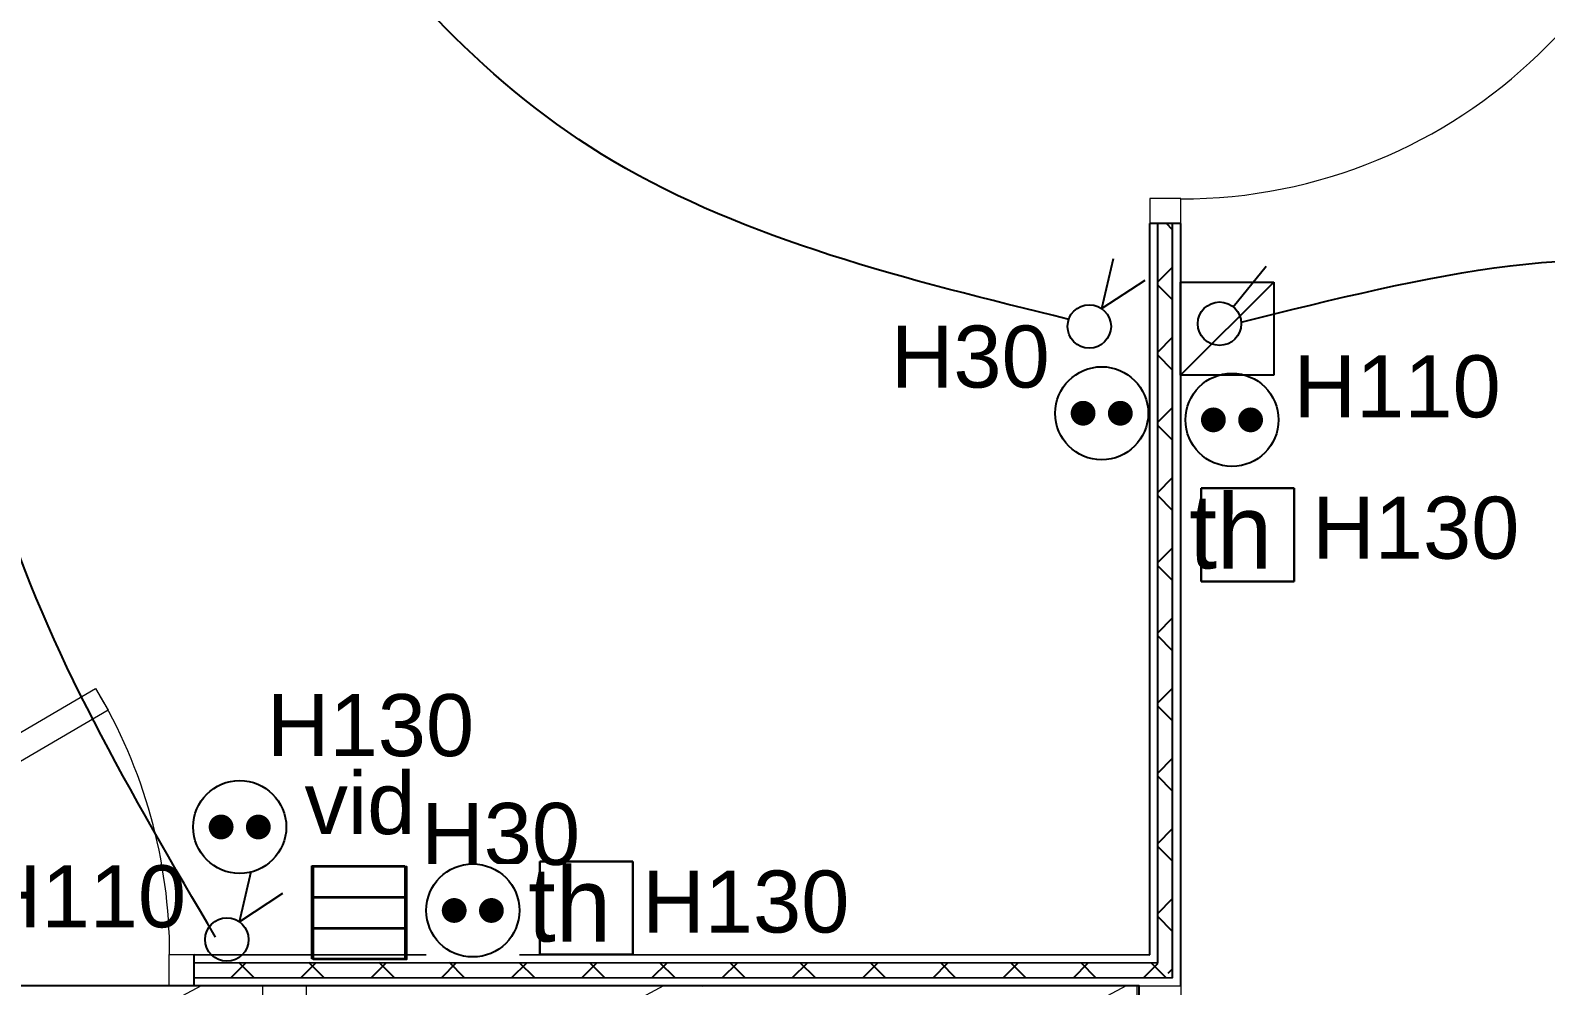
# Model space of a CAD drawing. Header units: millimetres. Extents: x 522027 to 600964, y -380282 to -298602.
# Drawn here: x 577309 to 579752, y -340429 to -338889 of the extents above; entities that cross this region are included whole.
import ezdxf

# ---------------------------------------------------------------- set-up
doc = ezdxf.new("R2010")
doc.units = ezdxf.units.MM
doc.set_wipeout_variables(frame=1)
doc.linetypes.add('Style de ligne -5', pattern=[0.20828, 0.069425, -0.138855])
for name, color, linetype in [('3-BAT C-Niveau -2', 7, 'Continuous'), ('prlm-CHAUFF', 4, 'Continuous'), ('prlm-ELEC-CFA', 1, 'Continuous')]:
    doc.layers.add(name, color=color, linetype=linetype)
doc.layers.add('faux plafond', color=9, linetype='Continuous', lineweight=15)
doc.layers.add('prlm-ELEC-CFO', color=1, linetype='Continuous', lineweight=25)
doc.styles.add('Arial', font='arial.ttf')
doc.styles.add('prlm-elec-cfa', font='comic.ttf', dxfattribs={"height": 12})

# ---------------------------------------------------------------- blocks, each defined once
blk = doc.blocks.new('Groupe-57-1')
at = {"color": 7, "linetype": 'Style de ligne -5', "lineweight": 5, "flags": 128}
blk.add_lwpolyline([(16276.09, -46097.46), (16311.07, -46282.21), (16304.19, -46283.51), (16269.21, -46098.77)], close=True, dxfattribs=at)
at = {"color": 7, "linetype": 'Continuous', "lineweight": 18, "flags": 128}
for points in [[(16276.09, -46097.46), (16277.44, -46104.62), (16270.56, -46105.92), (16269.21, -46098.77)], [(16277.44, -46104.62), (16278.8, -46111.78), (16275.36, -46112.43), (16274, -46105.27)], [(16278.8, -46111.78), (16292.22, -46182.68), (16288.78, -46183.33), (16275.36, -46112.43)], [(16292.22, -46182.68), (16293.58, -46189.84), (16290.14, -46190.49), (16288.78, -46183.33)], [(16290.14, -46190.49), (16291.5, -46197.65), (16288.06, -46198.3), (16286.7, -46191.14)], [(16291.5, -46197.65), (16304.92, -46268.55), (16301.48, -46269.2), (16288.06, -46198.3)], [(16304.92, -46268.55), (16306.28, -46275.7), (16302.84, -46276.35), (16301.48, -46269.2)], [(16309.72, -46275.05), (16311.07, -46282.21), (16304.19, -46283.51), (16302.84, -46276.35)]]:
    blk.add_lwpolyline(points, close=True, dxfattribs=at)
blk = doc.blocks.new('Groupe-58-1')
at = {"color": 7, "linetype": 'Style de ligne -5', "lineweight": 5, "flags": 128}
blk.add_lwpolyline([(16137.58, -46123.66), (16166.43, -46276.04), (16159.56, -46277.35), (16130.7, -46124.96)], close=True, dxfattribs=at)
at = {"color": 7, "linetype": 'Continuous', "lineweight": 18, "flags": 128}
for points in [[(16137.58, -46123.66), (16138.93, -46130.83), (16132.06, -46132.13), (16130.7, -46124.96)], [(16138.93, -46130.83), (16140.29, -46138), (16136.85, -46138.65), (16135.49, -46131.48)], [(16140.29, -46138), (16150.62, -46192.55), (16147.18, -46193.2), (16136.85, -46138.65)], [(16150.62, -46192.55), (16151.98, -46199.72), (16148.54, -46200.37), (16147.18, -46193.2)], [(16148.54, -46200.37), (16149.9, -46207.54), (16146.46, -46208.2), (16145.1, -46201.03)], [(16149.9, -46207.54), (16160.28, -46262.36), (16156.84, -46263.01), (16146.46, -46208.2)], [(16160.28, -46262.36), (16161.64, -46269.53), (16158.2, -46270.18), (16156.84, -46263.01)], [(16165.08, -46268.87), (16166.43, -46276.04), (16159.56, -46277.35), (16158.2, -46270.18)]]:
    blk.add_lwpolyline(points, close=True, dxfattribs=at)
blk = doc.blocks.new('xi.PC')
at = {"color": 0, "lineweight": 5}
blk.add_wipeout([(-7.5, -7.5), (7.5, -7.5), (7.5, 7.5), (-7.5, 7.5)], dxfattribs=at).dxf.layer = 'prlm-ELEC-CFO'
at = {"layer": 'prlm-ELEC-CFO', "color": 0, "linetype": 'ByBlock', "lineweight": 5, "const_width": 2}
for points in [[(-4, 0, 1), (-2, 0, 1)], [(2, 0, 1), (4, 0, 1)]]:
    blk.add_lwpolyline(points, format="xyb", close=True, dxfattribs=at)
at = {"layer": 'prlm-ELEC-CFO', "color": 0, "linetype": 'ByBlock', "lineweight": -2}
blk.add_circle((0, 0), 7.5, dxfattribs=at)
blk = doc.blocks.new('xi.VV')
at = {"layer": 'prlm-ELEC-CFO', "color": 0}
blk.add_lwpolyline([(6.95, 3.42), (0.01, -1.13), (1.91, 6.95)], dxfattribs=at)
blk.add_circle((-2, -4), 3.5, dxfattribs=at)
blk = doc.blocks.new('xi.PCHD')
at = {"color": 0, "lineweight": 5}
blk.add_wipeout([(-7.5, -7.5), (7.5, -7.5), (7.5, 7.5), (-7.5, 7.5)], dxfattribs=at).dxf.layer = 'prlm-ELEC-CFO'
at = {"layer": 'prlm-ELEC-CFO', "color": 0, "linetype": 'ByBlock', "lineweight": 5, "const_width": 2}
for points in [[(-4, 0, 1), (-2, 0, 1)], [(2, 0, 1), (4, 0, 1)]]:
    blk.add_lwpolyline(points, format="xyb", close=True, dxfattribs=at)
at = {"layer": 'prlm-ELEC-CFO', "color": 0, "linetype": 'ByBlock', "lineweight": -2}
blk.add_circle((0, 0), 7.5, dxfattribs=at)
blk = doc.blocks.new('xi.SA')
at = {"layer": 'prlm-ELEC-CFO', "color": 0}
blk.add_lwpolyline([(0.2, -1.28), (5.5, 5.28)], dxfattribs=at)
blk.add_circle((-2, -4), 3.5, dxfattribs=at)
blk = doc.blocks.new('xi.VID')
at = {"layer": 'prlm-ELEC-CFA', "color": 0, "linetype": 'ByBlock', "lineweight": -2, "flags": 128}
blk.add_lwpolyline([(-7.5, 7.5), (7.5, 7.5), (7.5, -7.5), (-7.5, -7.5)], close=True, dxfattribs=at)
at = {"layer": 'prlm-ELEC-CFA', "color": 0}
for points in [[(-7.5, 2.5), (7.5, 2.5)], [(-7.5, -2.5), (7.5, -2.5)]]:
    blk.add_lwpolyline(points, dxfattribs=at)

msp = doc.modelspace()

# ---------------------------------------------------------------- hatches: boundary and pattern name
h = msp.add_hatch()
h.set_pattern_fill('02_ISOLANT', color=256, scale=10, angle=90, style=0, pattern_type=2)
h.set_pattern_definition([(134.999993, (505019.33, 142779.7), (-56.568549, -56.568536), []), (224.999993, (505019.33, 142779.7), (-56.568536, 56.568549), [])])
h.paths.add_polyline_path([(579126.6, -340392.7), (579150.6, -340416.7), (579150.6, -339200.6), (579126.6, -339200.6)])
h = msp.add_hatch()
h.set_pattern_fill('02_ISOLANT', color=256, scale=10, angle=-0.0204, style=0, pattern_type=2)
h.set_pattern_definition([(44.979617, (505019.33, 142779.7), (-56.548415, 56.588663), []), (134.979617, (505019.33, 142779.7), (56.588663, 56.548415), [])])
h.paths.add_polyline_path([(577573.4, -340392.2), (577573.4, -340416.2), (579150.6, -340416.7), (579126.6, -340392.7)])
at = {"layer": 'faux plafond'}
h = msp.add_hatch(dxfattribs=at)
h.set_pattern_fill('BA 13', color=256, scale=10, angle=-10.7236, style=0, pattern_type=2)
h.set_pattern_definition([(207.93621, (505019.33, 142779.7), (-142.2261, 319.79952), [])])
h.paths.add_polyline_path([(576171.3, -341680.3), (573888.6, -341680.3), (573888.2, -340870.5), (574789.4, -340870.5), (574789.4, -340820.5), (573888.7, -340820.5), (573888.9, -339990.2), (576304.5, -339990.7), (576307, -340429.4), (579096.2, -340429.4), (579093.8, -342309.9), (578443.6, -342309.9), (578443.6, -342630.2), (578083.9, -342630.2), (578084.5, -341979), (577684.5, -341981.6), (577683.9, -342630.3), (574775.8, -342629.2), (574775.8, -341680.4), (576171.3, -341680.4)])

# ---------------------------------------------------------------- linework, layer by layer
at = {"color": 7, "linetype": 'Continuous', "lineweight": 13}
for p, q in [((579163.6, -339160.6), (579113.6, -339160.6)), ((579113.6, -339160.6), (579113.6, -339200.6)), ((579163.6, -339200.6), (579163.6, -339160.6)), ((579113.6, -339200.6), (579163.6, -339200.6))]:
    msp.add_line(p, q, dxfattribs=at)
for p, q in [((579113.6, -340379.7), (579113.6, -339200.6)), ((579163.6, -339200.6), (579113.6, -339200.6)), ((579113.6, -340175.1), (579113.6, -339200.6)), ((579126.6, -340392.7), (579126.6, -339200.6)), ((579126.6, -340392.7), (579126.6, -339200.6)), ((579150.6, -340416.7), (579150.6, -339200.6)), ((579150.6, -340416.7), (579150.6, -339200.6)), ((579163.6, -340429.7), (579163.6, -339200.6)), ((579113.6, -340379.7), (579113.6, -340225.1)), ((577573.4, -340379.2), (579113.6, -340379.7)), ((577573.4, -340379.2), (579113.6, -340379.7)), ((577573.4, -340429.2), (577573.4, -340379.2)), ((577573.4, -340392.2), (579126.6, -340392.7)), ((577573.4, -340392.2), (579126.6, -340392.7)), ((577573.4, -340416.2), (579150.6, -340416.7)), ((577573.4, -340416.2), (579150.6, -340416.7)), ((577573.4, -340429.2), (578393.5, -340429.5)), ((578443.5, -340429.5), (578393.5, -340429.5))]:
    msp.add_line(p, q)
at = {"color": 7, "linetype": 'Continuous', "lineweight": 13, "flags": 128}
for points in [[(576698.4, -340370.2), (577414.5, -339950.6), (577434.7, -339985.1), (576718.6, -340404.7)], [(577533.4, -340379.1), (577573.4, -340379.2), (577573.4, -340429.2), (577533.4, -340429.1)]]:
    msp.add_lwpolyline(points, close=True, dxfattribs=at)
at = {"color": 7, "linetype": 'Continuous', "lineweight": 5}
for centre, start, end in [((579163.6, -338330.6), 270, 357.9303), ((576703.4, -340378.8), 359.9796, 31.0627)]:
    msp.add_arc(centre, 830.5, start, end, dxfattribs=at)
at = {"layer": '3-BAT C-Niveau -2', "ltscale": 50.8, "flags": 128}
msp.add_lwpolyline([(576171.3, -341680.3), (573888.6, -341680.3), (573888.2, -340870.5), (574789.4, -340870.5), (574789.4, -340820.5), (573888.7, -340820.5), (573888.9, -339990.2), (576304.5, -339990.7), (576307, -340429.4), (579096.2, -340429.4), (579093.8, -342309.9), (578443.6, -342309.9), (578443.6, -342630.2), (578083.9, -342630.2), (578084.5, -341979), (577684.5, -341981.6), (577683.9, -342630.3), (574775.8, -342629.2), (574775.8, -341680.4), (576171.3, -341680.4)], close=True, dxfattribs=at)
at = {"layer": 'prlm-CHAUFF'}
msp.add_line((579163.5, -339295.4), (579313.5, -339295.4), dxfattribs=at)
at = {"layer": 'prlm-ELEC-CFA', "lineweight": 30}
for p, q in [((579196.4, -339627.6), (579346.4, -339627.6)), ((579196.4, -339777.6), (579196.4, -339627.6)), ((579346.4, -339627.6), (579346.4, -339777.6)), ((579346.4, -339777.6), (579196.4, -339777.6)), ((578130.7, -340229.1), (578280.7, -340229.1)), ((578130.7, -340379.1), (578130.7, -340229.1)), ((578280.7, -340229.1), (578280.7, -340379.1)), ((578280.7, -340379.1), (578130.7, -340379.1))]:
    msp.add_line(p, q, dxfattribs=at)
at = {"layer": 'prlm-ELEC-CFA'}
for p, q in [((577762.9, -340236), (577912.9, -340236)), ((577762.9, -340386), (577762.9, -340236)), ((577912.9, -340236), (577912.9, -340386)), ((577762.9, -340286), (577912.9, -340286)), ((577762.9, -340336), (577912.9, -340336)), ((577912.9, -340386), (577762.9, -340386))]:
    msp.add_line(p, q, dxfattribs=at)
at = {"layer": 'prlm-ELEC-CFO'}
msp.add_spline([(578983.2, -339355.2), (578248.8, -339100.1), (577372.3, -337945.5)], degree=3, dxfattribs=at)

# ---------------------------------------------------------------- block references
at = {"xscale": 10, "yscale": 10, "zscale": 10, "rotation": 349.2763985886067}
for name in ['Groupe-58-1', 'Groupe-57-1']:
    msp.add_blockref(name, (505019.3, 142779.7), dxfattribs=at)
at = {"layer": 'prlm-ELEC-CFA', "xscale": 10, "yscale": 10, "zscale": 10}
msp.add_blockref('xi.VID', (577840.6, -340312.4), dxfattribs=at)
at = {"layer": 'prlm-ELEC-CFO', "xscale": 10, "yscale": 10, "zscale": 10}
for name, p in [('xi.VV', (579036.3, -339326.6)), ('xi.SA', (579246.3, -339322.2))]:
    msp.add_blockref(name, p, dxfattribs=at)

# ---------------------------------------------------------------- texts
at = {"layer": 'prlm-ELEC-CFA', "lineweight": 30, "style": 'prlm-elec-cfa'}
for p in [(579177.4, -339756.9), (578111.7, -340358.4)]:
    msp.add_text('th', height=120, dxfattribs=at).set_placement(p)
at = {"layer": 'prlm-ELEC-CFA', "style": 'Arial'}
msp.add_text('H130', height=100, dxfattribs=at).set_placement((579375.6, -339741.1))
at = {"layer": 'prlm-ELEC-CFO', "style": 'Arial'}
for s, p in [('H30', (578696.3, -339465.2)), ('H110', (579345.6, -339513.2)), ('H130', (577690.8, -340059.4)), ('H110', (577226.6, -340335.4)), ('H130', (578295.7, -340343.8))]:
    msp.add_text(s, height=100, dxfattribs=at).set_placement(p)

# ---------------------------------------------------------------- next in the draw order: block references
at = {"layer": 'prlm-ELEC-CFO', "xscale": 10, "yscale": 10, "zscale": 10}
for name, p in [('xi.PC', (579036.3, -339506.6)), ('xi.PCHD', (579246.3, -339517.3)), ('xi.PCHD', (577646.9, -340173.6))]:
    msp.add_blockref(name, p, dxfattribs=at)

# ---------------------------------------------------------------- next in the draw order: texts
at = {"layer": 'prlm-ELEC-CFA', "insert": (577840.7, -340135.8), "char_height": 100, "attachment_point": 5, "line_spacing_factor": 0.8, "style": 'Arial', "bg_fill": 3, "box_fill_scale": 1.1, "bg_fill_color": 256, "bg_fill_transparency": 0}
msp.add_mtext('vid', dxfattribs=at)

# ---------------------------------------------------------------- next in the draw order: linework, layer by layer
at = {"layer": 'prlm-CHAUFF'}
for p, q in [((579163.5, -339445.4), (579313.5, -339295.4)), ((579163.5, -339445.4), (579163.5, -339295.4)), ((579313.5, -339295.4), (579313.5, -339445.4)), ((579313.5, -339445.4), (579163.5, -339445.4))]:
    msp.add_line(p, q, dxfattribs=at)
at = {"layer": 'prlm-ELEC-CFO'}
for points in [[(577608, -340351.2), (577261.2, -339646.7), (577328.5, -337952)], [(579261.2, -339359.6), (580051.7, -339299.3), (580471.2, -340397)]]:
    msp.add_spline(points, degree=3, dxfattribs=at)

# ---------------------------------------------------------------- next in the draw order: block references
at = {"layer": 'prlm-ELEC-CFO', "xscale": 10, "yscale": 10, "zscale": 10}
msp.add_blockref('xi.VV', (577646.2, -340315.1), dxfattribs=at)

# ---------------------------------------------------------------- next in the draw order: texts
at = {"layer": 'prlm-ELEC-CFO', "style": 'Arial'}
msp.add_text('H30', height=100, dxfattribs=at).set_placement((577939.3, -340234.8))

# ---------------------------------------------------------------- next in the draw order: block references
at = {"layer": 'prlm-ELEC-CFO', "xscale": 10, "yscale": 10, "zscale": 10}
msp.add_blockref('xi.PCHD', (578022.6, -340308.2), dxfattribs=at)

doc.saveas('drawing.dxf')
